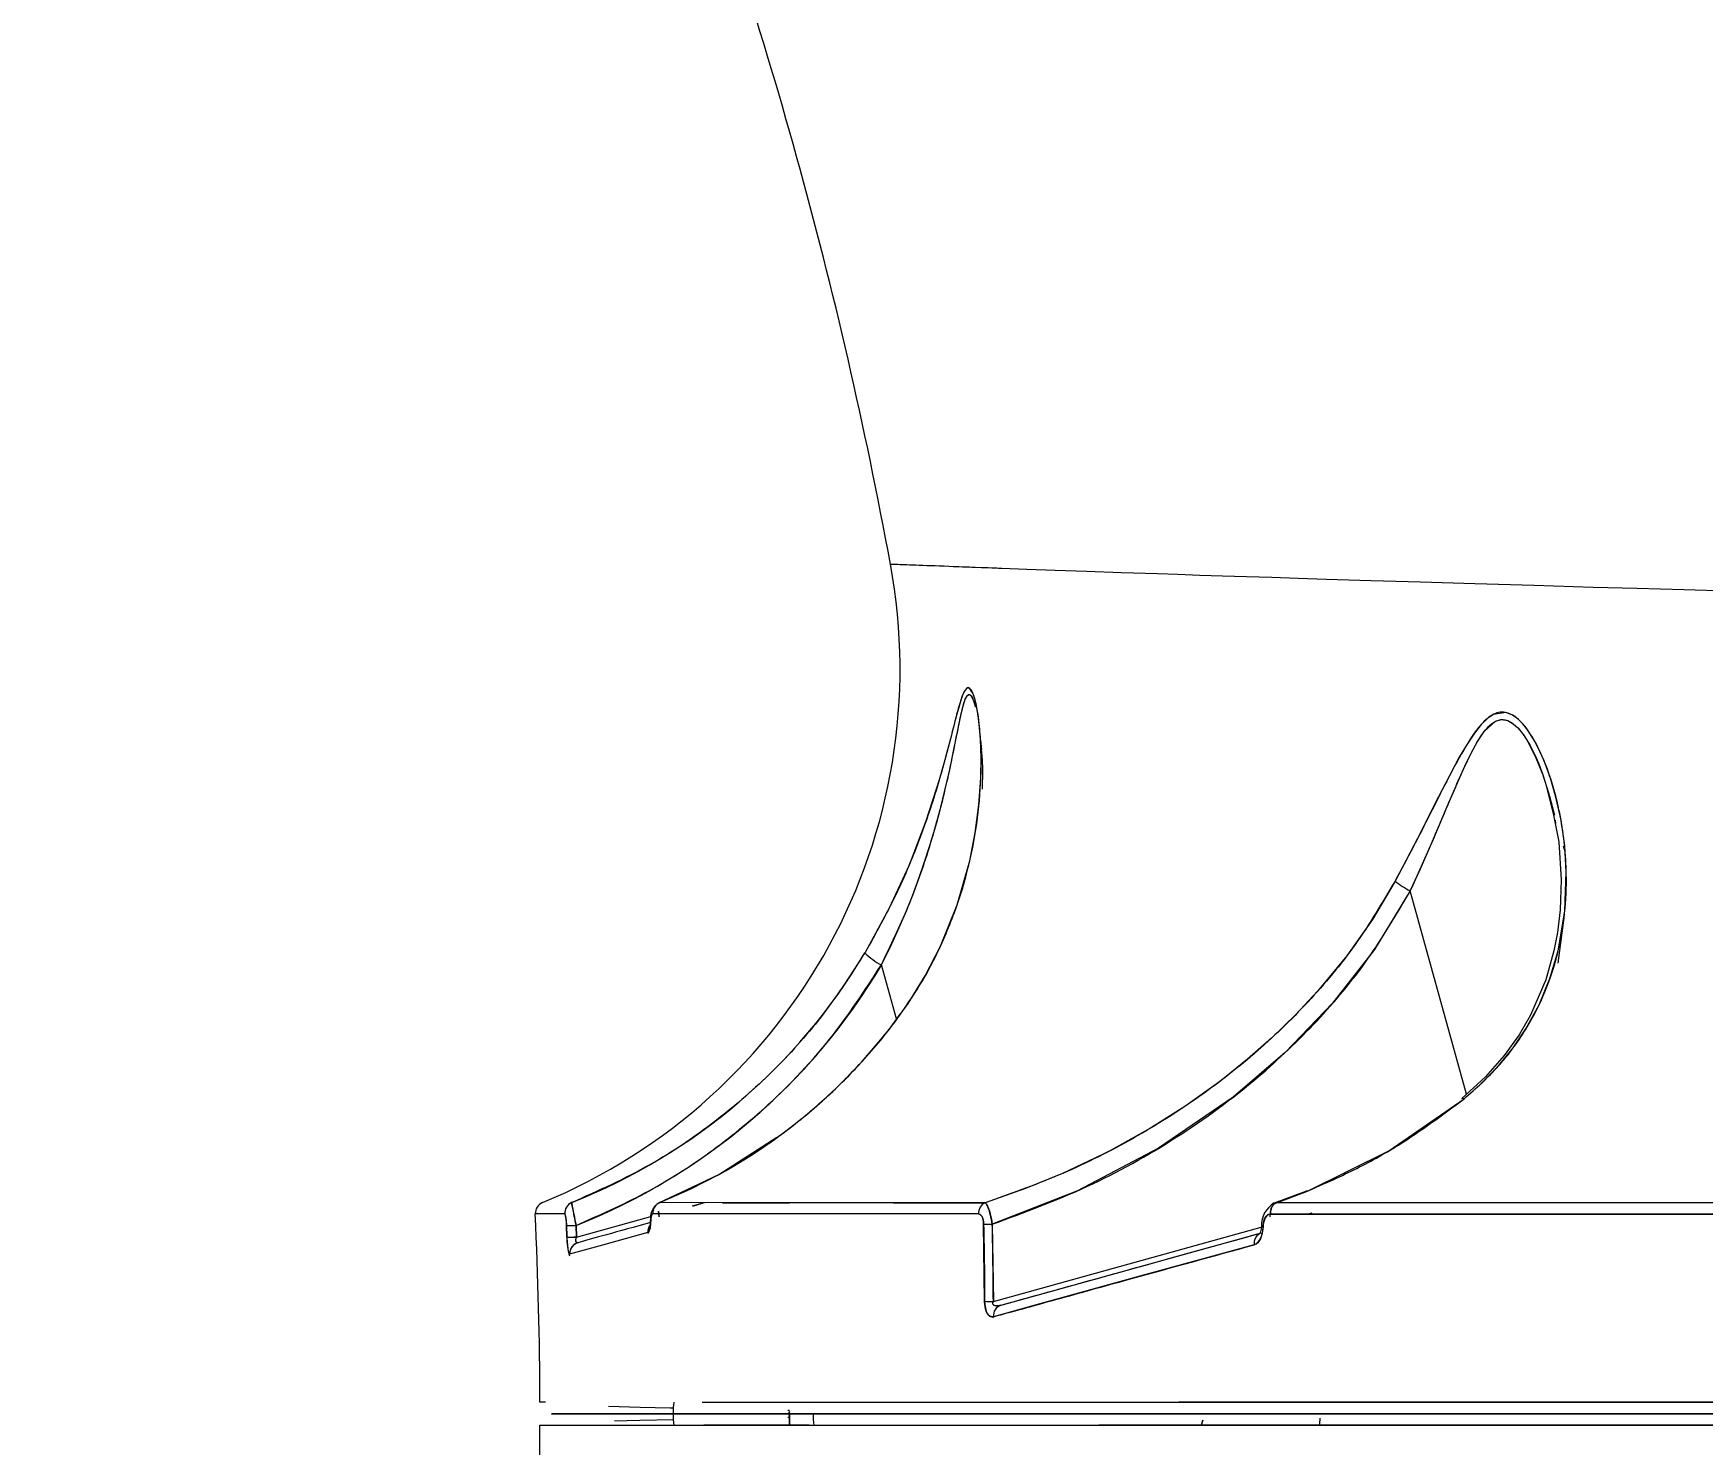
# Model space of a CAD drawing. Header units: millimetres. Extents: x -6879 to 7341, y -8047 to 7187.
# Drawn here: x -372.5 to -228.2, y -2373.2 to -2251.1 of the extents above; entities that cross this region are included whole.
import ezdxf

# ---------------------------------------------------------------- set-up
doc = ezdxf.new("R2010")
doc.units = ezdxf.units.MM
for name, color, linetype in [('DIKOM_ОБЪЕКТ', 7, 'Continuous'), ('DIKOM_РАЗМЕР_ЗОНА', 7, 'Continuous'), ('DIKOM_РАЗМЕР_ОБЪЕКТА', 7, 'Continuous')]:
    doc.layers.add(name, color=color, linetype=linetype)
doc.styles.add('style1', font='arial.ttf', dxfattribs={"width": 0.8})
doc.dimstyles.new('1-50', dxfattribs={"dimtxt": 300, "dimasz": 200, "dimexe": 100, "dimexo": 0, "dimgap": 100, "dimtad": 0, "dimdec": 0, "dimtxsty": 'style1', "dimcen": 0, "dimclrd": 7, "dimclre": 7, "dimadec": 1, "dimazin": 2, "dimtfac": 1, "dimtdec": 0, "dimtmove": 1, "dimatfit": 3, "dimfxl": 0, "dimlwd": 25, "dimlwe": 18, "dimarcsym": 0})

# ---------------------------------------------------------------- blocks, each defined once
blk = doc.blocks.new('*D20')
at = {"layer": 'Defpoints', "color": 0, "transparency": 16777216}
for p in [(-335.47, 4138.44), (-5198.79, -5966.88), (-1568.13, -5966.88)]:
    blk.add_point(p, dxfattribs=at)
at = {"layer": 'DIKOM_РАЗМЕР_ОБЪЕКТА', "color": 7, "lineweight": 18, "transparency": 16777216}
for p, q in [((-335.47, 4138.44), (-5298.79, 4138.44)), ((-1568.13, -5966.88), (-5298.79, -5966.88))]:
    blk.add_line(p, q, dxfattribs=at)
at = {"layer": 'DIKOM_РАЗМЕР_ОБЪЕКТА', "color": 7, "lineweight": 25, "transparency": 16777216}
for p, q in [((-5198.79, 3938.44), (-5198.79, -81.84)), ((-5198.79, -5766.88), (-5198.79, -1161.62))]:
    blk.add_line(p, q, dxfattribs=at)
at = {"layer": 'DIKOM_РАЗМЕР_ОБЪЕКТА', "color": 7, "transparency": 16777216}
for points in [[(-5232.12, 3938.44), (-5165.46, 3938.44), (-5198.79, 4138.44)], [(-5232.12, -5766.88), (-5165.46, -5766.88), (-5198.79, -5966.88)]]:
    blk.add_solid(points, dxfattribs=at)
at = {"layer": 'DIKOM_РАЗМЕР_ОБЪЕКТА', "color": 0, "transparency": 16777216, "insert": (-5198.79, -621.73), "char_height": 300, "attachment_point": 5, "rotation": 90, "style": 'style1'}
blk.add_mtext('10100', dxfattribs=at)
blk = doc.blocks.new('*D19')
at = {"layer": 'Defpoints', "color": 0, "transparency": 16777216}
for p in [(5624.04, 6094.27), (-4435.35, 2864.29), (5624.04, -2640.11)]:
    blk.add_point(p, dxfattribs=at)
at = {"layer": 'DIKOM_РАЗМЕР_ОБЪЕКТА', "color": 7, "lineweight": 18, "transparency": 16777216}
for p, q in [((-4435.35, 2864.29), (-4435.35, 6194.27)), ((5624.04, -2640.11), (5624.04, 6194.27))]:
    blk.add_line(p, q, dxfattribs=at)
at = {"layer": 'DIKOM_РАЗМЕР_ОБЪЕКТА', "color": 7, "lineweight": 25, "transparency": 16777216}
for p, q in [((-4235.35, 6094.27), (2113.67, 6094.27)), ((5424.04, 6094.27), (3193.46, 6094.27))]:
    blk.add_line(p, q, dxfattribs=at)
at = {"layer": 'DIKOM_РАЗМЕР_ОБЪЕКТА', "color": 7, "transparency": 16777216}
for points in [[(-4235.35, 6127.6), (-4235.35, 6060.94), (-4435.35, 6094.27)], [(5424.04, 6127.6), (5424.04, 6060.94), (5624.04, 6094.27)]]:
    blk.add_solid(points, dxfattribs=at)
at = {"layer": 'DIKOM_РАЗМЕР_ОБЪЕКТА', "color": 0, "transparency": 16777216, "insert": (2653.56, 6094.27), "char_height": 300, "attachment_point": 5, "style": 'style1'}
blk.add_mtext('10100', dxfattribs=at)
blk = doc.blocks.new('*D18')
at = {"layer": 'Defpoints', "color": 0, "transparency": 16777216}
for p in [(-342.29, 5666.7), (-6681.79, -8047.27), (-1651.48, -8047.27)]:
    blk.add_point(p, dxfattribs=at)
at = {"layer": 'DIKOM_РАЗМЕР_ЗОНА', "color": 7, "lineweight": 18, "transparency": 16777216}
for p, q in [((-342.29, 5666.7), (-6781.79, 5666.7)), ((-1651.48, -8047.27), (-6781.79, -8047.27))]:
    blk.add_line(p, q, dxfattribs=at)
at = {"layer": 'DIKOM_РАЗМЕР_ЗОНА', "color": 7, "lineweight": 25, "transparency": 16777216}
for p, q in [((-6681.79, 5466.7), (-6681.79, -340.84)), ((-6681.79, -7847.27), (-6681.79, -1420.62))]:
    blk.add_line(p, q, dxfattribs=at)
at = {"layer": 'DIKOM_РАЗМЕР_ЗОНА', "color": 7, "transparency": 16777216}
for points in [[(-6715.12, 5466.7), (-6648.46, 5466.7), (-6681.79, 5666.7)], [(-6715.12, -7847.27), (-6648.46, -7847.27), (-6681.79, -8047.27)]]:
    blk.add_solid(points, dxfattribs=at)
at = {"layer": 'DIKOM_РАЗМЕР_ЗОНА', "color": 0, "transparency": 16777216, "insert": (-6681.79, -880.73), "char_height": 300, "attachment_point": 5, "rotation": 90, "style": 'style1'}
blk.add_mtext('13700', dxfattribs=at)
blk = doc.blocks.new('*D17')
at = {"layer": 'Defpoints', "color": 0, "transparency": 16777216}
for p in [(-5935.35, 6990.27), (-5935.35, 998.27), (7340.79, -2830.86)]:
    blk.add_point(p, dxfattribs=at)
at = {"layer": 'DIKOM_РАЗМЕР_ЗОНА', "color": 7, "lineweight": 18, "transparency": 16777216}
for p, q in [((-5935.35, 998.27), (-5935.35, 7090.27)), ((7340.79, -2830.86), (7340.79, 7090.27))]:
    blk.add_line(p, q, dxfattribs=at)
at = {"layer": 'DIKOM_РАЗМЕР_ЗОНА', "color": 7, "lineweight": 25, "transparency": 16777216}
for p, q in [((-5735.35, 6990.27), (2016.67, 6990.27)), ((7140.79, 6990.27), (3096.46, 6990.27))]:
    blk.add_line(p, q, dxfattribs=at)
at = {"layer": 'DIKOM_РАЗМЕР_ЗОНА', "color": 7, "transparency": 16777216}
for points in [[(-5735.35, 7023.6), (-5735.35, 6956.94), (-5935.35, 6990.27)], [(7140.79, 7023.6), (7140.79, 6956.94), (7340.79, 6990.27)]]:
    blk.add_solid(points, dxfattribs=at)
at = {"layer": 'DIKOM_РАЗМЕР_ЗОНА', "color": 0, "transparency": 16777216, "insert": (2556.56, 6990.27), "char_height": 300, "attachment_point": 5, "style": 'style1'}
blk.add_mtext('13300', dxfattribs=at)

msp = doc.modelspace()

# ---------------------------------------------------------------- linework, layer by layer
at = {"layer": 'DIKOM_ОБЪЕКТ', "color": 7, "linetype": 'Continuous', "lineweight": 15}
for p, q in [((-290.59, -2312.27), (-290.52, -2313.09)), ((-240.92, -2318.79), (-241.37, -2317.16)), ((-241.37, -2317.17), (-241.28, -2317.61)), ((-240.91, -2319.19), (-240.86, -2319.48)), ((-240.05, -2321.94), (-240.19, -2321.44)), ((-248.56, -2342.89), (-253.43, -2325.31)), ((-248.56, -2342.89), (-253.43, -2325.31)), ((-297.87, -2336.38), (-299.17, -2331.71)), ((-297.87, -2336.38), (-299.17, -2331.71)), ((-297.59, -2335.98), (-298.53, -2337.3)), ((-297.86, -2336.43), (-297.87, -2336.4)), ((-297.86, -2336.43), (-297.87, -2336.4)), ((-298.53, -2337.3), (-300.17, -2339.25)), ((-308.22, -2346.63), (-313.24, -2349.86)), ((-313.24, -2349.86), (-318.4, -2352.29)), ((-318.33, -2352.27), (-313.18, -2349.81)), ((-262.42, -2351.27), (-265.21, -2352.31)), ((-265, -2352.29), (-262.32, -2351.27)), ((-325.94, -2352.27), (-326.04, -2352.27)), ((-318.4, -2353.5), (-318.45, -2353.01)), ((-318.39, -2352.3), (-318.43, -2352.33)), ((-318.39, -2352.32), (-318.33, -2352.27)), ((-314.52, -2352.28), (-315.53, -2352.59)), ((-326.56, -2353.24), (-326.55, -2353.26)), ((-326.37, -2355.25), (-326.41, -2354.24)), ((-325.57, -2354.24), (-325.53, -2355.26)), ((-325.53, -2355.26), (-319.1, -2353.47)), ((-325.53, -2355.26), (-319.1, -2353.47)), ((-318.42, -2353.28), (-318.42, -2353.28)), ((-318.42, -2353.28), (-318.42, -2353.28)), ((-316.42, -2353.25), (-316.42, -2353.25)), ((-316.42, -2353.25), (-316.42, -2353.25)), ((-290.77, -2353.25), (-290.75, -2353.26)), ((-290.24, -2360.81), (-290.33, -2354.14)), ((-289.58, -2354.14), (-289.49, -2360.83)), ((-289.49, -2360.83), (-266.32, -2354.4)), ((-289.49, -2360.83), (-266.32, -2354.4)), ((-261.95, -2353.19), (-262.19, -2353.26)), ((-266.33, -2354.92), (-288.84, -2361.16)), ((-328.21, -2369.54), (-328.7, -2369.54)), ((-307.26, -2370.23), (-307.12, -2370.23)), ((-307.12, -2370.34), (-307.18, -2370.54)), ((-307.18, -2370.54), (-307.12, -2370.34)), ((-119.06, -2370.54), (-327.7, -2370.54)), ((-119.06, -2370.54), (-327.69, -2370.54)), ((-307.18, -2370.54), (-317.18, -2370.54)), ((-317.18, -2370.54), (-307.18, -2370.54)), ((-307.12, -2370.87), (-307.27, -2370.87)), ((-307.12, -2370.73), (-307.18, -2370.54)), ((-307.18, -2370.54), (-307.12, -2370.73)), ((-307.12, -2371.53), (-307.12, -2370.54)), ((-307.12, -2370.54), (-307.12, -2371.53)), ((-297.18, -2370.54), (-298.12, -2370.54)), ((-297.18, -2370.54), (-295.07, -2370.54)), ((-290.11, -2370.54), (-291.78, -2370.54)), ((-285.07, -2370.54), (-288.58, -2370.54)), ((-288.38, -2370.54), (-285.07, -2370.54)), ((-271.38, -2371.1), (-271.51, -2371.56)), ((-271.5, -2371.54), (-271.38, -2371.09)), ((-236.36, -2370.54), (-246.36, -2370.54)), ((-236.36, -2370.54), (-245.36, -2370.54)), ((-229.87, -2370.54), (-236.36, -2370.54))]:
    msp.add_line(p, q, dxfattribs=at)
at = {"layer": 'DIKOM_ОБЪЕКТ', "color": 7, "linetype": 'Continuous', "lineweight": 15, "flags": 128}
for points in [[(-292.97, -2297.23), (-291.35, -2297.29), (-288.76, -2297.38), (-286.59, -2297.46), (-284.15, -2297.55), (-281.43, -2297.64), (-278.41, -2297.75), (-275.3, -2297.85), (-273.52, -2297.91), (-271.64, -2297.98), (-269.67, -2298.04), (-267.59, -2298.11), (-265.41, -2298.18), (-263.12, -2298.25), (-260.71, -2298.33), (-256.82, -2298.45), (-252.55, -2298.58), (-247.86, -2298.72), (-242.73, -2298.87), (-237.63, -2299.02), (-233.84, -2299.12), (-229.74, -2299.23), (-225.91, -2299.34)], [(-298.46, -2337.26), (-296.85, -2335.04), (-295.38, -2332.65), (-294.06, -2330.09), (-292.62, -2326.5), (-291.53, -2322.7), (-291.05, -2320.28), (-290.73, -2317.85), (-290.56, -2315.52), (-290.54, -2313.76), (-290.6, -2312.19), (-290.75, -2310.54), (-290.95, -2309.27), (-291.1, -2308.66), (-291.25, -2308.21), (-291.62, -2307.72), (-291.82, -2307.79), (-292.01, -2308.07), (-292.2, -2308.51), (-292.4, -2309.11), (-292.75, -2310.41), (-293.19, -2312.14), (-293.62, -2313.76), (-294.14, -2315.61), (-295.32, -2319.28), (-296.78, -2323.07), (-298.52, -2326.86), (-300.58, -2330.63)], [(-299.17, -2331.71), (-298.45, -2330.26), (-297.74, -2328.72), (-297.09, -2327.23), (-296.49, -2325.74), (-295.89, -2324.14), (-295.46, -2322.88), (-294.94, -2321.28), (-294.39, -2319.39), (-294.03, -2318.06), (-293.67, -2316.63), (-293.26, -2314.82), (-292.9, -2313.08), (-292.57, -2311.41), (-292.25, -2309.88), (-292.08, -2309.2), (-291.92, -2308.72), (-291.73, -2308.39), (-291.55, -2308.32), (-291.37, -2308.5), (-291.18, -2308.92), (-291.08, -2309.27)], [(-248.78, -2343.29), (-247.22, -2341.92), (-245.77, -2340.41), (-244.53, -2338.89), (-243.43, -2337.25), (-242.28, -2335.15), (-241.35, -2332.89), (-240.64, -2330.49), (-240.06, -2327.05), (-239.94, -2323.65), (-240.08, -2321.41), (-240.39, -2319.19), (-240.86, -2317.07), (-241.33, -2315.47), (-241.86, -2314.05), (-242.55, -2312.57), (-243.26, -2311.41), (-243.7, -2310.85), (-244.14, -2310.42), (-244.65, -2310.07), (-245.16, -2309.88), (-246.24, -2310.04), (-246.76, -2310.38), (-247.29, -2310.9), (-247.88, -2311.65), (-248.51, -2312.6), (-249.19, -2313.75), (-250.04, -2315.35), (-250.98, -2317.18), (-252.8, -2320.77), (-254.75, -2324.47)], [(-253.43, -2325.31), (-252.59, -2323.46), (-251.78, -2321.62), (-250.99, -2319.79), (-250.23, -2318), (-249.66, -2316.67), (-249.16, -2315.51), (-248.71, -2314.51), (-248.16, -2313.39), (-247.61, -2312.38), (-247.04, -2311.53), (-246.05, -2310.63), (-245.53, -2310.49), (-245, -2310.57), (-244.53, -2310.85), (-244.05, -2311.3), (-243.65, -2311.81), (-243.24, -2312.45), (-242.56, -2313.79), (-241.97, -2315.28), (-241.47, -2316.82), (-241.2, -2317.85)], [(-241.28, -2317.61), (-240.59, -2321.06), (-240.37, -2324.34), (-240.46, -2326.95), (-240.7, -2328.91), (-241.01, -2330.5), (-241.72, -2333), (-243.03, -2336.05), (-244.02, -2337.77), (-245.3, -2339.56), (-246.92, -2341.4), (-248.96, -2343.26)], [(-254.75, -2324.47), (-256.71, -2327.77), (-258.93, -2330.93), (-261.42, -2333.96), (-263.33, -2336), (-265.43, -2338.05), (-267.5, -2339.87), (-269.82, -2341.73), (-272.83, -2343.89), (-275.9, -2345.84), (-279.56, -2347.87), (-283.52, -2349.76), (-286.71, -2351.06), (-290.19, -2352.28)], [(-253.43, -2325.31), (-256.53, -2330.38), (-260.15, -2335.03), (-264.24, -2339.29), (-268.76, -2343.15), (-275.21, -2347.57), (-282.2, -2351.26), (-289.58, -2354.14)], [(-240.25, -2328.19), (-240.26, -2328.51), (-240.68, -2331.56)], [(-298.46, -2337.26), (-298.52, -2337.28), (-298.53, -2337.3)], [(-298.53, -2337.3), (-298.52, -2337.28), (-298.46, -2337.26)], [(-262.32, -2351.27), (-255.28, -2347.79), (-248.78, -2343.29)], [(-248.96, -2343.26), (-248.91, -2343.24), (-248.78, -2343.29)], [(-248.78, -2343.29), (-248.91, -2343.24), (-248.96, -2343.26)], [(-318.33, -2352.27), (-315.71, -2351.12), (-313.18, -2349.81)], [(-313.24, -2349.86), (-313.24, -2349.84), (-313.18, -2349.81)], [(-313.18, -2349.81), (-313.24, -2349.84), (-313.24, -2349.86)], [(-325.94, -2352.27), (-323.25, -2351.11), (-322.79, -2350.87)], [(-265, -2352.29), (-263.32, -2351.67), (-262.32, -2351.27)], [(-262.32, -2351.27), (-262.4, -2351.25), (-262.42, -2351.27)], [(-262.42, -2351.27), (-262.4, -2351.25), (-262.32, -2351.27)], [(-290.19, -2352.28), (-298.84, -2352.28), (-306.41, -2352.28), (-312.92, -2352.28), (-318.33, -2352.27)], [(-312.92, -2352.28), (-311.62, -2352.28), (-307.33, -2352.28), (-307.12, -2352.28)], [(-298.12, -2352.28), (-296.65, -2352.28), (-290.19, -2352.28)], [(-223, -2352.3), (-234.34, -2352.29), (-245.12, -2352.29), (-255.35, -2352.29), (-265, -2352.29)], [(-326.56, -2353.24), (-328.47, -2353.24), (-329.1, -2353.24)], [(-319.12, -2353.91), (-319.14, -2353.84), (-319.14, -2353.81)], [(-319.14, -2353.81), (-319.14, -2353.84), (-319.12, -2353.91)], [(-318.94, -2353.25), (-319.01, -2353.3), (-319.06, -2353.43), (-319.1, -2353.65), (-319.12, -2353.91)], [(-290.77, -2353.25), (-296.9, -2353.25), (-302.31, -2353.25), (-307.05, -2353.25), (-311.62, -2353.25), (-315.57, -2353.25), (-318.94, -2353.25)], [(-290.33, -2354.14), (-290.34, -2353.95), (-290.37, -2353.77), (-290.41, -2353.62), (-290.47, -2353.48), (-290.62, -2353.31), (-290.77, -2353.25)], [(-266.16, -2354.36), (-266.23, -2354.92), (-266.39, -2355.4), (-266.63, -2355.74), (-266.92, -2355.92)], [(-266.31, -2354.31), (-266.33, -2354.58), (-266.38, -2354.81), (-266.47, -2354.98), (-266.59, -2355.05)], [(-266.16, -2354.36), (-266.26, -2354.34), (-266.31, -2354.32), (-266.3, -2354.3), (-266.23, -2354.28), (-266.17, -2354.27)], [(-265.55, -2353.26), (-265.78, -2353.34), (-265.97, -2353.58), (-266.11, -2353.93), (-266.15, -2354.14), (-266.16, -2354.36)], [(-265.55, -2353.49), (-265.55, -2353.45), (-265.51, -2353.05)], [(-223.5, -2353.26), (-228.76, -2353.26), (-233.32, -2353.26), (-237.2, -2353.26), (-240.44, -2353.26), (-242.16, -2353.26), (-243.64, -2353.26), (-244.89, -2353.26), (-246.22, -2353.26), (-248.52, -2353.26), (-254.89, -2353.26), (-260.55, -2353.26), (-265.55, -2353.26)], [(-319.37, -2354.87), (-323.29, -2355.95), (-326.14, -2356.74)], [(-325.53, -2355.26), (-325.69, -2355.26), (-325.77, -2355.26)], [(-319.34, -2354.6), (-319.36, -2354.7), (-319.37, -2354.87)], [(-266.92, -2355.92), (-271.98, -2357.31), (-276.62, -2358.59), (-281.1, -2359.83), (-285.47, -2361.04), (-289.48, -2362.15)], [(-289.48, -2362.15), (-289.74, -2362.12), (-289.99, -2361.89), (-290.1, -2361.68), (-290.18, -2361.42), (-290.23, -2361.12), (-290.24, -2360.81)], [(-288.84, -2361.16), (-289.3, -2361.21), (-289.42, -2361.17), (-289.5, -2361.1), (-289.52, -2361.04), (-289.53, -2360.98), (-289.52, -2360.91), (-289.49, -2360.83)], [(-288.84, -2361.16), (-288.98, -2361.22), (-289.06, -2361.26)], [(-322.77, -2369.89), (-320.02, -2369.96), (-317.43, -2370.03), (-317.11, -2370.03)], [(-314.67, -2369.54), (-314.56, -2369.54), (-310.17, -2369.54), (-304.9, -2369.54), (-298.64, -2369.54), (-293.24, -2369.54), (-287.2, -2369.54), (-280.46, -2369.54), (-276.82, -2369.54), (-274.93, -2369.54), (-273.97, -2369.54), (-273.48, -2369.54), (-273.24, -2369.54), (-273.11, -2369.54), (-273.05, -2369.54), (-273.02, -2369.54), (-273.01, -2369.54), (-273, -2369.54), (-272.99, -2369.54), (-272.99, -2369.54), (-272.99, -2369.54), (-272.99, -2369.54), (-272.99, -2369.54), (-272.99, -2369.54), (-272.99, -2369.54), (-272.99, -2369.54), (-272.99, -2369.54), (-272.99, -2369.54), (-272.99, -2369.54), (-271.31, -2369.54), (-269.07, -2369.54), (-266.24, -2369.54), (-262.75, -2369.54), (-258.58, -2369.54), (-253.69, -2369.54), (-248.01, -2369.54), (-241.5, -2369.54), (-236.16, -2369.54), (-230.3, -2369.54), (-223.92, -2369.54)], [(-261.35, -2369.53), (-260.86, -2369.53), (-259.61, -2369.53)], [(-250.61, -2369.53), (-249.2, -2369.53), (-243.64, -2369.53), (-238.28, -2369.53), (-237.55, -2369.53), (-236.8, -2369.53), (-236.05, -2369.53), (-235.29, -2369.53), (-234.53, -2369.53), (-233.75, -2369.53), (-230, -2369.53), (-225.65, -2369.53), (-220.64, -2369.53), (-214.92, -2369.53), (-208.43, -2369.53), (-202.76, -2369.53), (-201.38, -2369.53)], [(-317.13, -2371.06), (-317.15, -2371.06), (-320.07, -2371.12), (-322.26, -2371.18)], [(-305.41, -2371.53), (-309.29, -2371.53), (-310.24, -2371.53), (-311.15, -2371.53), (-312.04, -2371.53), (-312.89, -2371.53), (-313.71, -2371.53), (-314.49, -2371.53), (-314.53, -2371.53)], [(-283.7, -2371.54), (-283.28, -2371.54), (-283.25, -2371.54)], [(-259.61, -2371.54), (-260.83, -2371.54), (-262.82, -2371.54), (-264.69, -2371.54), (-266.45, -2371.54), (-268.1, -2371.54), (-269.64, -2371.54), (-271.08, -2371.54), (-275.72, -2371.54), (-279.27, -2371.54), (-280.37, -2371.54)], [(-225.27, -2371.53), (-233.34, -2371.53), (-240.52, -2371.53), (-246.86, -2371.53), (-252.42, -2371.53), (-257.26, -2371.53), (-261.52, -2371.53), (-265.1, -2371.53), (-268.06, -2371.53), (-269.68, -2371.53), (-271.06, -2371.53), (-272.06, -2371.53), (-272.45, -2371.53), (-272.61, -2371.53), (-272.68, -2371.53), (-272.71, -2371.53), (-272.72, -2371.53), (-272.72, -2371.53)]]:
    msp.add_lwpolyline(points, dxfattribs=at)
at = {"layer": 'DIKOM_ОБЪЕКТ', "color": 7, "linetype": 'Continuous', "lineweight": 15}
for centre, radius, start, end in [((-698.7, -2370.54), 407, 10.4054, 20.5946), ((-698.7, -2370.54), 407, 10.4054, 20.5946), ((-347.53, -2306.07), 49.97, 292.4027, 10.4228), ((-249.25, -2317.26), 9.07, 232.7263, 242.5621), ((-249.25, -2317.26), 9.07, 232.7263, 242.5621), ((-345, -2304.23), 51.68, 291.634, 329.2438), ((-296.8, -2326.96), 5.31, 224.5466, 243.442), ((-296.8, -2326.96), 5.31, 224.5466, 243.442), ((-345.38, -2304.27), 53.76, 291.6275, 329.2818), ((-299.11, -2331.59), 0.0123, 11.6418, 54.1455), ((-299.12, -2331.59), 0.0131, 12.8303, 52.9016), ((-336.94, -2307.07), 48.91, 299.0683, 321.8793), ((-328.1, -2353.2), 1, 112.4377, 182.6788), ((-325.56, -2353.2), 1, 112.6046, 182.7296), ((-325.56, -2353.2), 1, 112.6046, 182.7296), ((-325.56, -2353.2), 1, 114.0996, 182.7273), ((-295.68, -2347.45), 30.65, 189.1586, 192.7876), ((-317.46, -2353.65), 1.69, 135.1613, 185.3515), ((-317.94, -2353.19), 1, 113.1191, 182.8858), ((-317.94, -2353.19), 1, 113.1191, 182.8858), ((-289.76, -2353.19), 1.01, 115.2224, 183.5055), ((-289.76, -2353.19), 1.01, 115.2224, 183.5055), ((-294.62, -2354.61), 5.07, 5.2713, 25.7422), ((-264.01, -2354.27), 2.3, 121.3812, 181.1006), ((-264.53, -2353.18), 1.02, 117.3748, 184.0868), ((-264.53, -2353.18), 1.02, 117.3748, 184.0868), ((-698.7, -2370.54), 370, 0.1544, 2.6788), ((-698.7, -2370.54), 370, 0.1544, 2.6788), ((-329.07, -2354.06), 2.67, 356.2172, 19.6346), ((-326.04, -2346.79), 7.47, 267.1508, 273.5626), ((-326.04, -2346.79), 7.47, 267.1508, 273.5626), ((-320.57, -2354.12), 1.46, 325.3736, 7.9164), ((-318.37, -2354.81), 0.998, 139.8704, 183.2292), ((-318.37, -2354.82), 1, 142.6232, 183.1352), ((-317.81, -2354.05), 1.35, 169.7001, 188.4912), ((-289.86, -2342.57), 11.58, 267.7032, 271.4111), ((-289.86, -2342.57), 11.58, 267.7032, 271.4111), ((-266.15, -2354.05), 0.308, 239.6701, 268.955), ((-321.29, -2355.36), 5.08, 178.8298, 197.3224), ((-325.97, -2347.89), 7.38, 266.9319, 273.4196), ((-325.97, -2347.89), 7.38, 266.9318, 273.4196), ((-325.97, -2347.89), 7.38, 266.9319, 273.4196), ((-325.14, -2356.7), 0.995, 105.6513, 182.4915), ((-325.14, -2356.7), 0.995, 105.6513, 182.4915), ((-325.14, -2356.7), 0.995, 107.7781, 182.4883), ((-325.16, -2355.51), 0.451, 146.3492, 211.421), ((-266.01, -2355.76), 0.919, 121.31, 189.6068), ((-265.97, -2355.78), 0.96, 125.6074, 188.0341), ((-289.57, -2349.99), 10.84, 266.4524, 270.4204), ((-289.57, -2349.99), 10.84, 266.4523, 270.4203), ((-289.57, -2349.99), 10.84, 266.4524, 270.4204), ((-289.44, -2341.99), 18.84, 269.0073, 269.8484), ((-288.55, -2362.04), 0.931, 107.8987, 186.5051), ((-288.55, -2362.04), 0.931, 107.8987, 186.5051), ((-295.07, -2370.54), 10, 56.0761, 57.1732), ((-307.18, -2370.54), 10, 174.1559, 180), ((-698.7, -2370.54), 370, 357.3212, 359.8456), ((-698.7, -2370.54), 370, 357.3212, 359.8456), ((-307.18, -2370.54), 10, 180, 185.8337), ((-295.07, -2370.54), 10, 180, 185.7228), ((-271.22, -2370.54), 10, 354.1452, 357.7717)]:
    msp.add_arc(centre, radius, start, end, dxfattribs=at)
for points, knots in [([(-298.36, -2297.03), (-298.27, -2297.03), (-298.09, -2297.04), (-296.39, -2297.1), (-293.46, -2297.21), (-290.88, -2297.31), (-288.95, -2297.38), (-288.76, -2297.38)], [0, 0, 0, 0, 0.231919, 0.47853, 0.725192, 0.972682, 1, 1, 1, 1]), ([(-298.46, -2337.26), (-297.52, -2335.97), (-295.65, -2333.37), (-293.6, -2329.26), (-292.08, -2325.12), (-291.1, -2320.99), (-290.58, -2316.95), (-290.5, -2313.7), (-290.65, -2311.28), (-290.86, -2309.61), (-291.18, -2308.23), (-291.6, -2307.54), (-292.03, -2307.98), (-292.42, -2309.12), (-292.87, -2310.84), (-293.42, -2313.06), (-294.34, -2316.4), (-295.73, -2320.62), (-297.82, -2325.66), (-299.66, -2328.98), (-300.58, -2330.63)], [0, 0, 0, 0, 0.069382, 0.138832, 0.208606, 0.278052, 0.348159, 0.418735, 0.4541, 0.489907, 0.525967, 0.562455, 0.594839, 0.62705, 0.659044, 0.706141, 0.752666, 0.835464, 0.917837, 1, 1, 1, 1]), ([(-299.17, -2331.71), (-298.36, -2330.02), (-296.74, -2326.65), (-294.95, -2321.52), (-293.78, -2317.21), (-293.03, -2313.79), (-292.59, -2311.52), (-292.23, -2309.76), (-291.92, -2308.58), (-291.58, -2308.17), (-291.27, -2308.6), (-291.12, -2309.16), (-291.05, -2309.41)], [0, 0, 0, 0, 0.173099, 0.346919, 0.521121, 0.618289, 0.715467, 0.780194, 0.84353, 0.905269, 0.957698, 1, 1, 1, 1]), ([(-248.78, -2343.29), (-247.74, -2342.37), (-245.68, -2340.53), (-243.37, -2337.35), (-241.68, -2334.04), (-240.59, -2330.64), (-240.01, -2327.23), (-239.85, -2323.28), (-240.32, -2318.84), (-241.43, -2314.88), (-242.75, -2312.08), (-243.87, -2310.52), (-245.08, -2309.76), (-246.22, -2309.89), (-247.52, -2311.01), (-248.85, -2313.08), (-250.27, -2315.78), (-251.7, -2318.62), (-253.18, -2321.53), (-254.22, -2323.49), (-254.75, -2324.47)], [0, 0, 0, 0, 0.062114, 0.123723, 0.185539, 0.247439, 0.309439, 0.371083, 0.46424, 0.558285, 0.605634, 0.653609, 0.68597, 0.71823, 0.750411, 0.801205, 0.851546, 0.9011, 0.950434, 1, 1, 1, 1]), ([(-253.43, -2325.31), (-252.8, -2323.92), (-251.55, -2321.14), (-250.11, -2317.69), (-248.95, -2315.02), (-248.04, -2313.1), (-247.18, -2311.63), (-246.35, -2310.74), (-245.59, -2310.41), (-244.84, -2310.58), (-243.9, -2311.34), (-242.93, -2312.89), (-241.81, -2315.44), (-241.34, -2317.51), (-241.05, -2318.76)], [0, 0, 0, 0, 0.139305, 0.277602, 0.350294, 0.422747, 0.494101, 0.538901, 0.582902, 0.627462, 0.672872, 0.765247, 0.858609, 1, 1, 1, 1]), ([(-290.59, -2312.67), (-290.54, -2313.07), (-290.4, -2314.26), (-290.44, -2315.62), (-290.46, -2316.51)], [0, 0, 0, 0, 0.344982, 1, 1, 1, 1]), ([(-254.75, -2324.47), (-255.85, -2326.33), (-258.05, -2330.03), (-262.21, -2335), (-266.86, -2339.48), (-272.06, -2343.5), (-277.74, -2347.02), (-283.81, -2350.03), (-288.07, -2351.53), (-290.19, -2352.28)], [0, 0, 0, 0, 0.139584, 0.278489, 0.418657, 0.558954, 0.705577, 0.853132, 1, 1, 1, 1]), ([(-289.58, -2354.14), (-286.82, -2353.13), (-281.3, -2351.09), (-273.57, -2346.77), (-266.93, -2341.91), (-261.45, -2336.67), (-256.96, -2331.32), (-254.61, -2327.32), (-253.43, -2325.31)], [0, 0, 0, 0, 0.186735, 0.373587, 0.560185, 0.707286, 0.853179, 1, 1, 1, 1]), ([(-300.58, -2330.63), (-301.73, -2332.42), (-304.01, -2335.99), (-308.25, -2340.74), (-313.27, -2345.2), (-319.14, -2349.22), (-323.67, -2351.26), (-325.94, -2352.27)], [0, 0, 0, 0, 0.186878, 0.372756, 0.560226, 0.780002, 1, 1, 1, 1]), ([(-325.57, -2354.24), (-323.56, -2353.35), (-319.55, -2351.59), (-313.97, -2348.04), (-308.55, -2343.63), (-303.42, -2338.25), (-300.59, -2333.89), (-299.17, -2331.71)], [0, 0, 0, 0, 0.186758, 0.372879, 0.560485, 0.779855, 1, 1, 1, 1]), ([(-313.18, -2349.81), (-311.61, -2348.88), (-308.49, -2347.01), (-304.56, -2343.81), (-301.2, -2340.57), (-299.38, -2338.37), (-298.46, -2337.26)], [0, 0, 0, 0, 0.281271, 0.560348, 0.779394, 1, 1, 1, 1]), ([(-262.32, -2351.27), (-260.97, -2350.68), (-258.28, -2349.5), (-253.68, -2346.95), (-250.64, -2344.68), (-248.78, -2343.29)], [0, 0, 0, 0, 0.280028, 0.559127, 1, 1, 1, 1]), ([(-325.57, -2354.24), (-325.63, -2353.96), (-325.74, -2353.41), (-325.87, -2352.77), (-325.94, -2352.37), (-325.94, -2352.3), (-325.94, -2352.27)], [0, 0, 0, 0, 0.27585, 0.55754, 0.780075, 1, 1, 1, 1]), ([(-290.19, -2352.28), (-292.42, -2352.28), (-296.87, -2352.28), (-301.57, -2352.28), (-303.91, -2352.28), (-304.48, -2352.28)], [0, 0, 0, 0, 0.431204, 0.861299, 1, 1, 1, 1]), ([(-289.58, -2354.14), (-289.63, -2353.87), (-289.73, -2353.33), (-289.92, -2352.73), (-290.08, -2352.39), (-290.15, -2352.32), (-290.19, -2352.28)], [0, 0, 0, 0, 0.2887286, 0.5762748, 0.7934458, 1, 1, 1, 1]), ([(-265.36, -2352.57), (-265.42, -2352.67), (-265.51, -2352.85), (-265.53, -2353.18), (-265.54, -2353.31)], [0, 0, 0, 0, 0.598851, 1, 1, 1, 1]), ([(-236.23, -2352.29), (-240.09, -2352.29), (-247.13, -2352.29), (-256.67, -2352.29), (-262.22, -2352.29), (-265, -2352.29)], [0, 0, 0, 0, 0.378203, 0.688831, 1, 1, 1, 1]), ([(-326.56, -2353.24), (-326.54, -2353.26), (-326.51, -2353.3), (-326.46, -2353.57), (-326.42, -2353.9), (-326.41, -2354.12), (-326.41, -2354.24)], [0, 0, 0, 0, 0.280262, 0.559366, 0.779353, 1, 1, 1, 1]), ([(-326.41, -2354.24), (-326.4, -2354.43), (-326.39, -2354.77), (-326.37, -2355.1), (-326.37, -2355.25)], [0, 0, 0, 0, 0.56, 1, 1, 1, 1]), ([(-325.53, -2355.26), (-325.54, -2355.07), (-325.55, -2354.73), (-325.57, -2354.39), (-325.57, -2354.24)], [0, 0, 0, 0, 0.56, 1, 1, 1, 1]), ([(-319.13, -2354), (-320.48, -2354.37), (-323.04, -2355.08), (-324.66, -2355.53), (-325.41, -2355.74)], [0, 0, 0, 0, 0.53102, 1, 1, 1, 1]), ([(-319.37, -2354.87), (-319.33, -2354.85), (-319.27, -2354.8), (-319.17, -2354.49), (-319.14, -2354.13), (-319.12, -2353.91)], [0, 0, 0, 0, 0.281519, 0.562274, 1, 1, 1, 1]), ([(-319.12, -2353.91), (-319.11, -2353.81), (-319.1, -2353.61), (-319.05, -2353.4), (-319, -2353.27), (-318.96, -2353.25), (-318.94, -2353.25)], [0, 0, 0, 0, 0.278996, 0.558352, 0.778598, 1, 1, 1, 1]), ([(-290.77, -2353.25), (-290.71, -2353.26), (-290.6, -2353.29), (-290.45, -2353.5), (-290.35, -2353.81), (-290.33, -2354.03), (-290.33, -2354.14)], [0, 0, 0, 0, 0.280608, 0.560202, 0.779604, 1, 1, 1, 1]), ([(-290.33, -2354.14), (-290.3, -2355.38), (-290.26, -2357.6), (-290.25, -2359.83), (-290.24, -2360.81)], [0, 0, 0, 0, 0.5599988, 1, 1, 1, 1]), ([(-289.49, -2360.83), (-289.5, -2359.58), (-289.52, -2357.35), (-289.56, -2355.12), (-289.58, -2354.14)], [0, 0, 0, 0, 0.5599988, 1, 1, 1, 1]), ([(-266.92, -2355.92), (-266.81, -2355.86), (-266.59, -2355.75), (-266.35, -2355.34), (-266.19, -2354.87), (-266.17, -2354.53), (-266.16, -2354.36)], [0, 0, 0, 0, 0.279502, 0.559696, 0.780207, 1, 1, 1, 1]), ([(-266.16, -2354.36), (-266.15, -2354.19), (-266.12, -2353.86), (-265.95, -2353.51), (-265.76, -2353.3), (-265.62, -2353.27), (-265.55, -2353.26)], [0, 0, 0, 0, 0.278882, 0.558369, 0.778837, 1, 1, 1, 1]), ([(-265.55, -2353.26), (-262, -2353.26), (-254.9, -2353.26), (-244.1, -2353.26), (-233.65, -2353.26), (-226.88, -2353.26), (-223.5, -2353.26)], [0, 0, 0, 0, 0.280203, 0.559922, 0.779771, 1, 1, 1, 1]), ([(-326.37, -2355.25), (-326.36, -2355.48), (-326.33, -2355.92), (-326.27, -2356.43), (-326.2, -2356.71), (-326.16, -2356.73), (-326.14, -2356.74)], [0, 0, 0, 0, 0.279463, 0.558584, 0.778892, 1, 1, 1, 1]), ([(-325.41, -2355.74), (-325.44, -2355.75), (-325.49, -2355.75), (-325.55, -2355.72), (-325.59, -2355.65), (-325.6, -2355.56), (-325.59, -2355.43), (-325.56, -2355.33), (-325.53, -2355.26)], [0, 0, 0, 0, 0.186542, 0.355964, 0.512483, 0.626854, 0.744047, 1, 1, 1, 1]), ([(-266.33, -2354.92), (-268.62, -2355.56), (-273.17, -2356.82), (-280.82, -2358.94), (-285.8, -2360.32), (-288.84, -2361.16)], [0, 0, 0, 0, 0.280103, 0.559983, 1, 1, 1, 1]), ([(-289.48, -2362.15), (-287.56, -2361.62), (-283.71, -2360.55), (-276.31, -2358.51), (-270.48, -2356.9), (-266.92, -2355.92)], [0, 0, 0, 0, 0.280106, 0.559986, 1, 1, 1, 1]), ([(-290.24, -2360.81), (-290.23, -2361.02), (-290.2, -2361.44), (-290, -2361.93), (-289.75, -2362.17), (-289.57, -2362.15), (-289.48, -2362.15)], [0, 0, 0, 0, 0.249741, 0.499174, 0.750247, 1, 1, 1, 1]), ([(-288.84, -2361.16), (-288.99, -2361.2), (-289.18, -2361.24), (-289.39, -2361.19), (-289.48, -2361.14), (-289.52, -2361.06), (-289.53, -2360.98), (-289.52, -2360.9), (-289.5, -2360.85), (-289.49, -2360.83)], [0, 0, 0, 0, 0.470852, 0.600381, 0.710224, 0.804347, 0.864481, 0.928431, 1, 1, 1, 1]), ([(-283.7, -2369.53), (-283.55, -2369.53), (-283.24, -2369.53), (-282.17, -2369.53), (-281.07, -2369.53), (-281.05, -2369.53)], [0, 0, 0, 0, 0.495428, 0.987656, 1, 1, 1, 1]), ([(-119.57, -2369.54), (-125.46, -2369.54), (-137.23, -2369.54), (-154.17, -2369.54), (-170.49, -2369.54), (-186.14, -2369.54), (-201.13, -2369.54), (-215.19, -2369.54), (-228.34, -2369.54), (-240.58, -2369.54), (-252.13, -2369.54), (-262.81, -2369.54), (-269.92, -2369.54), (-273.22, -2369.54), (-273.46, -2369.54)], [0, 0, 0, 0, 0.093306, 0.186256, 0.278737, 0.370971, 0.463178, 0.555576, 0.643068, 0.73105, 0.818724, 0.905962, 0.992952, 1, 1, 1, 1]), ([(-261.35, -2369.53), (-261.22, -2369.53), (-260.72, -2369.53), (-260.09, -2369.53), (-259.61, -2369.53)], [0, 0, 0, 0, 0.2455852, 1, 1, 1, 1]), ([(-250.61, -2369.53), (-248.41, -2369.53), (-243.23, -2369.53), (-237.49, -2369.53), (-233.74, -2369.53), (-233.74, -2369.53)], [0, 0, 0, 0, 0.4255, 0.999984, 1, 1, 1, 1]), ([(-328.7, -2371.53), (-328.6, -2371.53), (-328.41, -2371.53), (-326.85, -2371.53), (-324.38, -2371.53), (-320.91, -2371.53), (-316.47, -2371.53), (-311.15, -2371.53), (-305.01, -2371.53), (-298.16, -2371.53), (-290.49, -2371.53), (-282.06, -2371.53), (-272.66, -2371.53), (-262.25, -2371.53), (-250.77, -2371.53), (-238.43, -2371.53), (-225.29, -2371.53), (-211.43, -2371.53), (-197.19, -2371.53), (-182.61, -2371.53), (-167.73, -2371.53), (-152.25, -2371.53), (-136.24, -2371.53), (-125.13, -2371.53), (-119.57, -2371.53)], [0, 0, 0, 0, 0.046927, 0.093578, 0.140069, 0.186509, 0.233008, 0.279677, 0.323939, 0.368186, 0.412185, 0.456032, 0.499819, 0.546297, 0.592922, 0.639807, 0.686771, 0.733451, 0.779956, 0.823743, 0.867564, 0.911513, 0.955684, 1, 1, 1, 1]), ([(-119.06, -2370.54), (-124.95, -2370.54), (-136.69, -2370.54), (-153.58, -2370.54), (-169.86, -2370.54), (-185.48, -2370.54), (-200.43, -2370.54), (-214.46, -2370.54), (-227.58, -2370.54), (-239.8, -2370.54), (-251.29, -2370.54), (-262.02, -2370.54), (-272.18, -2370.54), (-281.72, -2370.54), (-290.57, -2370.54), (-298.55, -2370.54), (-305.62, -2370.54), (-311.73, -2370.54), (-316.77, -2370.54), (-320.79, -2370.54), (-323.86, -2370.54), (-326.07, -2370.54), (-327.4, -2370.54), (-327.85, -2370.54), (-327.41, -2370.54), (-326.27, -2370.54), (-325.7, -2370.54)], [0, 0, 0, 0, 0.0429791, 0.0857945, 0.1283935, 0.1708792, 0.2133523, 0.255913, 0.2962142, 0.3367409, 0.3771262, 0.4173104, 0.4573803, 0.4998477, 0.5423821, 0.585085, 0.6280462, 0.6708967, 0.7135176, 0.7535859, 0.7936266, 0.8337235, 0.8739618, 0.9144292, 0.9573404, 1, 1, 1, 1]), ([(-325.92, -2370.54), (-326.43, -2370.54), (-327.44, -2370.54), (-327.85, -2370.54), (-327.37, -2370.54), (-325.86, -2370.54), (-323.38, -2370.54), (-319.93, -2370.54), (-315.5, -2370.54), (-310.19, -2370.54), (-304.07, -2370.54), (-297.23, -2370.54), (-289.58, -2370.54), (-281.17, -2370.54), (-271.79, -2370.54), (-261.41, -2370.54), (-249.95, -2370.54), (-237.64, -2370.54), (-224.54, -2370.54), (-210.71, -2370.54), (-196.5, -2370.54), (-181.95, -2370.54), (-167.11, -2370.54), (-151.67, -2370.54), (-135.69, -2370.54), (-124.61, -2370.54), (-119.06, -2370.54)], [0, 0, 0, 0, 0.040435, 0.0811, 0.124221, 0.167089, 0.209809, 0.252483, 0.295211, 0.338096, 0.378768, 0.419426, 0.459857, 0.500148, 0.540384, 0.583092, 0.625936, 0.669019, 0.712174, 0.755068, 0.797801, 0.838037, 0.878305, 0.918689, 0.959278, 1, 1, 1, 1])]:
    msp.add_open_spline(points, degree=3, knots=knots, dxfattribs=at)
for points in [[(-325.94, -2352.27), (-326.04, -2352.27)], [(-318.33, -2352.27), (-318.39, -2352.33)], [(-314.48, -2352.28), (-315.47, -2352.59)], [(-265, -2352.29), (-265.21, -2352.38)], [(-318.44, -2353.04), (-318.4, -2353.5)], [(-261.95, -2353.19), (-262.18, -2353.26)]]:
    msp.add_open_spline(points, degree=1, dxfattribs=at)

# ---------------------------------------------------------------- dimensions: what is measured, and where the dimension line sits
at = {"layer": 'DIKOM_РАЗМЕР_ЗОНА'}
dim = msp.add_linear_dim(base=(-5935.35, 6990.27), p1=(7340.79, -2830.86), p2=(-5935.35, 998.27), text='13300', dimstyle='1-50', override={"dimscale": 1, "dimtix": 0, "dimtofl": 1, "dimtmove": 1, "dimatfit": 3}, dxfattribs=at)
dim.commit()
dim.dimension.update_dxf_attribs({"geometry": '*D17', "text_midpoint": (2556.56, 6990.27), "dimtype": 160})
dim = msp.add_linear_dim(base=(-6681.79, -8047.27), p1=(-342.29, 5666.7), p2=(-1651.48, -8047.27), angle=270, text='13700', dimstyle='1-50', override={"dimscale": 1, "dimtix": 0, "dimtofl": 1, "dimtmove": 1, "dimatfit": 3}, dxfattribs=at)
dim.commit()
dim.dimension.update_dxf_attribs({"geometry": '*D18', "text_midpoint": (-6681.79, -880.73), "dimtype": 160})
at = {"layer": 'DIKOM_РАЗМЕР_ОБЪЕКТА'}
dim = msp.add_linear_dim(base=(5624.04, 6094.27), p1=(-4435.35, 2864.29), p2=(5624.04, -2640.11), text='10100', dimstyle='1-50', override={"dimscale": 1, "dimtix": 0, "dimtofl": 1, "dimtmove": 1, "dimatfit": 3}, dxfattribs=at)
dim.commit()
dim.dimension.update_dxf_attribs({"geometry": '*D19', "text_midpoint": (2653.56, 6094.27), "dimtype": 160})
dim = msp.add_linear_dim(base=(-5198.79, -5966.88), p1=(-335.47, 4138.44), p2=(-1568.13, -5966.88), angle=270, text='10100', dimstyle='1-50', override={"dimscale": 1, "dimtix": 0, "dimtofl": 1, "dimtmove": 1, "dimatfit": 3}, dxfattribs=at)
dim.commit()
dim.dimension.update_dxf_attribs({"geometry": '*D20', "text_midpoint": (-5198.79, -621.73), "dimtype": 160})

doc.saveas('drawing.dxf')
